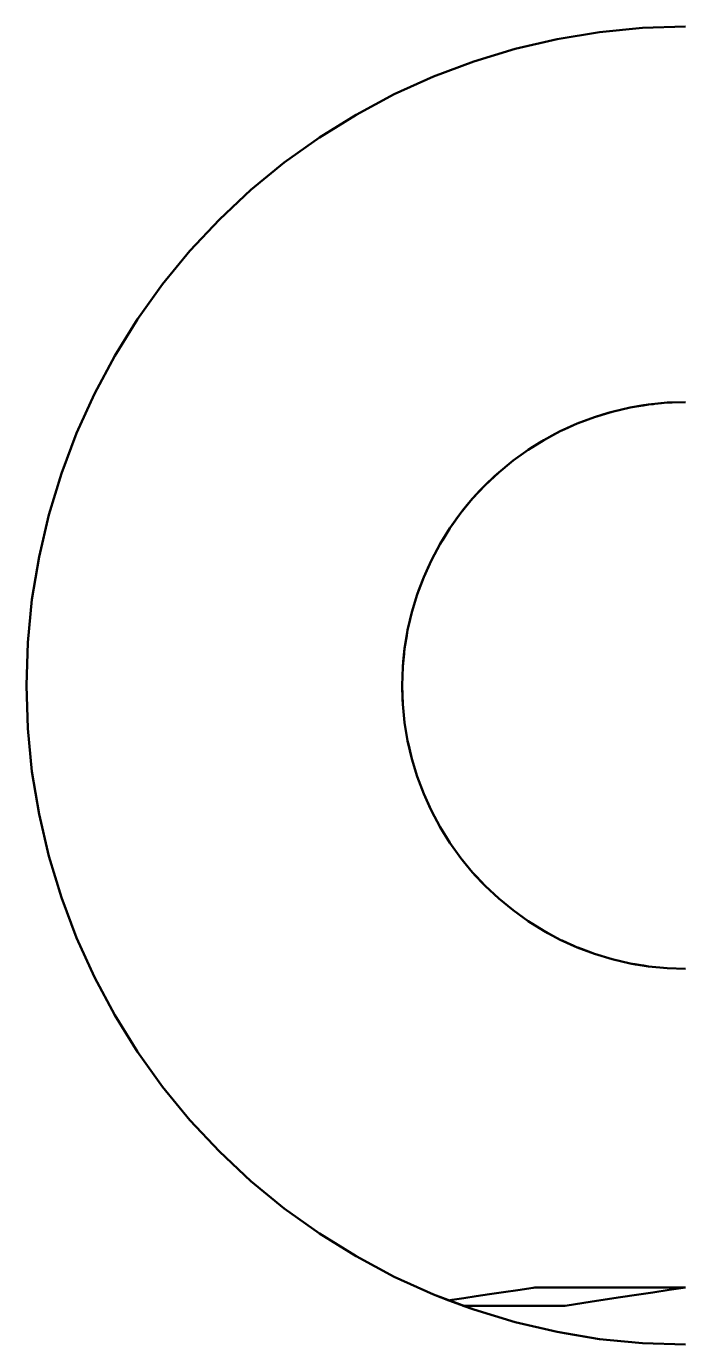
# Model space of a CAD drawing. Header units: millimetres. Extents: x 0 to 420, y 0 to 297.
# Drawn here: x 203.2 to 213.2, y 196.59 to 216.59 of the extents above; entities that cross this region are included whole.
import ezdxf

# ---------------------------------------------------------------- set-up
doc = ezdxf.new("R2010")
doc.units = ezdxf.units.MM
doc.linetypes.add('DASHED', pattern=[1.524, 1.27, -0.254])
doc.layers.add('OCULTA', color=8, linetype='DASHED', lineweight=25)
doc.layers.add('VISIBLE', color=7, linetype='CONTINUOUS', lineweight=50)

msp = doc.modelspace()

# ---------------------------------------------------------------- linework, layer by layer
at = {"layer": 'OCULTA'}
for p, q in [((211.248, 216.401), (210.611, 216.252)), ((211.248, 216.401), (210.611, 216.252)), ((211.894, 216.507), (211.248, 216.401)), ((211.894, 216.507), (211.248, 216.401)), ((212.545, 216.572), (211.894, 216.507)), ((212.545, 216.572), (211.894, 216.507)), ((213.199, 216.593), (212.545, 216.572)), ((213.199, 216.593), (212.545, 216.572)), ((210.611, 216.252), (209.984, 216.062)), ((210.611, 216.252), (209.984, 216.062)), ((209.984, 216.062), (209.372, 215.832)), ((209.984, 216.062), (209.372, 215.832)), ((209.372, 215.832), (208.776, 215.562)), ((209.372, 215.832), (208.776, 215.562)), ((208.776, 215.562), (208.199, 215.253)), ((208.776, 215.562), (208.199, 215.253)), ((208.199, 215.253), (207.643, 214.908)), ((208.199, 215.253), (207.643, 214.908)), ((207.643, 214.908), (207.111, 214.526)), ((207.643, 214.908), (207.111, 214.526)), ((207.111, 214.526), (206.605, 214.111)), ((207.111, 214.526), (206.605, 214.111)), ((206.128, 213.664), (206.605, 214.111)), ((206.128, 213.664), (206.605, 214.111)), ((206.128, 213.664), (205.68, 213.186)), ((206.128, 213.664), (205.68, 213.186)), ((205.68, 213.186), (205.265, 212.681)), ((205.68, 213.186), (205.265, 212.681)), ((204.884, 212.149), (205.265, 212.681)), ((204.884, 212.149), (205.265, 212.681)), ((204.884, 212.149), (204.539, 211.593)), ((204.884, 212.149), (204.539, 211.593)), ((204.539, 211.593), (204.23, 211.016)), ((204.539, 211.593), (204.23, 211.016)), ((203.96, 210.42), (204.23, 211.016)), ((203.96, 210.42), (204.23, 211.016)), ((212.36, 210.81), (212.086, 210.746)), ((212.36, 210.81), (212.086, 210.746)), ((212.36, 210.81), (212.086, 210.746)), ((212.36, 210.81), (212.086, 210.746)), ((212.638, 210.856), (212.36, 210.81)), ((212.638, 210.856), (212.36, 210.81)), ((212.433, 210.822), (212.36, 210.81)), ((212.638, 210.856), (212.433, 210.822)), ((212.638, 210.856), (212.553, 210.842)), ((212.918, 210.884), (212.638, 210.856)), ((212.918, 210.884), (212.638, 210.856)), ((212.832, 210.875), (212.638, 210.856)), ((212.918, 210.884), (212.712, 210.863)), ((212.918, 210.884), (212.832, 210.875)), ((213.199, 210.893), (212.918, 210.884)), ((213.199, 210.893), (212.918, 210.884)), ((213.199, 210.893), (212.918, 210.884)), ((212.992, 210.886), (212.918, 210.884)), ((213.199, 210.893), (212.992, 210.886)), ((211.817, 210.665), (211.553, 210.566)), ((211.817, 210.665), (211.553, 210.566)), ((211.737, 210.635), (211.553, 210.566)), ((211.817, 210.665), (211.623, 210.592)), ((211.817, 210.665), (211.737, 210.635)), ((212.086, 210.746), (211.817, 210.665)), ((212.086, 210.746), (211.817, 210.665)), ((212.004, 210.722), (211.817, 210.665)), ((211.952, 210.706), (211.817, 210.665)), ((212.086, 210.746), (211.952, 210.706)), ((212.086, 210.746), (212.004, 210.722)), ((203.96, 210.42), (203.73, 209.807)), ((203.96, 210.42), (203.73, 209.807)), ((211.297, 210.449), (211.049, 210.317)), ((211.297, 210.449), (211.049, 210.317)), ((211.297, 210.449), (211.114, 210.352)), ((211.297, 210.449), (211.222, 210.409)), ((211.553, 210.566), (211.297, 210.449)), ((211.553, 210.566), (211.297, 210.449)), ((211.304, 210.453), (211.297, 210.449)), ((211.553, 210.566), (211.304, 210.453)), ((211.553, 210.566), (211.365, 210.48)), ((211.553, 210.566), (211.623, 210.592)), ((210.81, 210.168), (211.049, 210.317)), ((210.81, 210.168), (211.049, 210.317)), ((210.81, 210.168), (210.976, 210.272)), ((210.81, 210.168), (210.873, 210.207)), ((211.049, 210.317), (210.873, 210.207)), ((211.049, 210.317), (210.976, 210.272)), ((210.581, 210.004), (210.364, 209.826)), ((210.581, 210.004), (210.364, 209.826)), ((210.581, 210.004), (210.364, 209.826)), ((210.515, 209.95), (210.581, 210.004)), ((210.81, 210.168), (210.581, 210.004)), ((210.81, 210.168), (210.581, 210.004)), ((210.81, 210.168), (210.581, 210.004)), ((210.81, 210.168), (210.581, 210.004)), ((203.54, 209.181), (203.73, 209.807)), ((203.54, 209.181), (203.73, 209.807)), ((210.364, 209.826), (210.158, 209.633)), ((210.364, 209.826), (210.158, 209.633)), ((210.364, 209.826), (210.212, 209.684)), ((210.364, 209.826), (210.301, 209.768)), ((210.515, 209.95), (210.364, 209.826)), ((210.158, 209.633), (209.966, 209.428)), ((210.158, 209.633), (209.966, 209.428)), ((210.084, 209.554), (210.158, 209.633)), ((210.212, 209.684), (210.158, 209.633)), ((209.787, 209.211), (209.966, 209.428)), ((209.787, 209.211), (209.966, 209.428)), ((209.834, 209.268), (209.966, 209.428)), ((209.912, 209.362), (209.966, 209.428)), ((210.084, 209.554), (209.966, 209.428)), ((209.624, 208.982), (209.787, 209.211)), ((209.624, 208.982), (209.787, 209.211)), ((209.787, 209.211), (209.666, 209.042)), ((209.738, 209.142), (209.787, 209.211)), ((209.912, 209.362), (209.787, 209.211)), ((209.834, 209.268), (209.787, 209.211)), ((203.391, 208.544), (203.54, 209.181)), ((203.391, 208.544), (203.54, 209.181)), ((209.624, 208.982), (209.475, 208.743)), ((209.475, 208.743), (209.624, 208.982)), ((209.624, 208.982), (209.475, 208.743)), ((209.624, 208.982), (209.514, 208.805)), ((209.342, 208.495), (209.475, 208.743)), ((209.342, 208.495), (209.475, 208.743)), ((209.342, 208.495), (209.434, 208.665)), ((209.434, 208.665), (209.475, 208.743)), ((209.435, 208.668), (209.475, 208.743)), ((203.284, 207.898), (203.391, 208.544)), ((203.284, 207.898), (203.391, 208.544)), ((209.342, 208.495), (209.226, 208.238)), ((209.342, 208.495), (209.226, 208.238)), ((209.342, 208.495), (209.226, 208.238)), ((209.307, 208.418), (209.342, 208.495)), ((209.127, 207.975), (209.226, 208.238)), ((209.127, 207.975), (209.226, 208.238)), ((209.127, 207.975), (209.226, 208.238)), ((209.153, 208.044), (209.226, 208.238)), ((209.127, 207.975), (209.153, 208.044)), ((203.22, 207.247), (203.284, 207.898)), ((203.22, 207.247), (203.284, 207.898)), ((209.045, 207.706), (209.127, 207.975)), ((209.045, 207.706), (209.127, 207.975)), ((209.067, 207.776), (209.127, 207.975)), ((209.045, 207.706), (208.981, 207.432)), ((209.045, 207.706), (208.981, 207.432)), ((209.045, 207.706), (208.981, 207.432)), ((209.045, 207.706), (208.981, 207.432)), ((209.045, 207.706), (209.067, 207.776)), ((208.936, 207.154), (208.981, 207.432)), ((208.936, 207.154), (208.981, 207.432)), ((208.981, 207.432), (208.947, 207.226)), ((208.981, 207.432), (208.968, 207.349)), ((203.199, 206.593), (203.22, 207.247)), ((203.199, 206.593), (203.22, 207.247)), ((208.936, 207.154), (208.968, 207.349)), ((208.936, 207.154), (208.947, 207.226)), ((208.908, 206.874), (208.936, 207.154)), ((208.908, 206.874), (208.936, 207.154)), ((208.899, 206.593), (208.908, 206.874)), ((208.899, 206.593), (208.908, 206.874)), ((208.899, 206.593), (208.908, 206.874)), ((203.22, 205.939), (203.199, 206.593)), ((203.22, 205.939), (203.199, 206.593)), ((208.908, 206.312), (208.899, 206.593)), ((208.908, 206.312), (208.899, 206.593)), ((208.906, 206.384), (208.899, 206.593)), ((208.908, 206.312), (208.899, 206.593)), ((208.936, 206.032), (208.908, 206.312)), ((208.936, 206.032), (208.908, 206.312)), ((208.936, 206.032), (208.908, 206.312)), ((208.981, 205.754), (208.936, 206.032)), ((208.981, 205.754), (208.936, 206.032)), ((208.936, 206.032), (208.981, 205.754)), ((208.981, 205.754), (208.936, 206.032)), ((203.284, 205.288), (203.22, 205.939)), ((203.284, 205.288), (203.22, 205.939)), ((209.045, 205.48), (208.981, 205.754)), ((209.045, 205.48), (208.981, 205.754)), ((209.045, 205.48), (208.981, 205.754)), ((209.127, 205.211), (209.045, 205.48)), ((209.127, 205.211), (209.045, 205.48)), ((209.045, 205.48), (209.127, 205.211)), ((209.127, 205.211), (209.045, 205.48)), ((203.391, 204.642), (203.284, 205.288)), ((203.391, 204.642), (203.284, 205.288)), ((209.226, 204.947), (209.127, 205.211)), ((209.226, 204.947), (209.127, 205.211)), ((209.226, 204.947), (209.127, 205.211)), ((209.226, 204.947), (209.127, 205.211)), ((209.342, 204.691), (209.226, 204.947)), ((209.342, 204.691), (209.226, 204.947)), ((209.307, 204.768), (209.226, 204.947)), ((209.342, 204.691), (209.226, 204.947)), ((203.54, 204.005), (203.391, 204.642)), ((203.54, 204.005), (203.391, 204.642)), ((209.475, 204.443), (209.342, 204.691)), ((209.475, 204.443), (209.342, 204.691)), ((209.475, 204.443), (209.342, 204.691)), ((209.475, 204.443), (209.342, 204.691)), ((209.624, 204.204), (209.475, 204.443)), ((209.624, 204.204), (209.475, 204.443)), ((209.624, 204.204), (209.475, 204.443)), ((209.624, 204.204), (209.475, 204.443)), ((209.787, 203.975), (209.624, 204.204)), ((209.787, 203.975), (209.624, 204.204)), ((209.624, 204.204), (209.787, 203.975)), ((209.787, 203.975), (209.624, 204.204)), ((203.73, 203.379), (203.54, 204.005)), ((203.73, 203.379), (203.54, 204.005)), ((209.966, 203.758), (209.787, 203.975)), ((209.899, 203.839), (209.787, 203.975)), ((209.966, 203.758), (209.787, 203.975)), ((209.966, 203.758), (209.899, 203.839)), ((210.158, 203.552), (209.966, 203.758)), ((210.158, 203.552), (209.966, 203.758)), ((210.364, 203.36), (210.158, 203.552)), ((210.364, 203.36), (210.158, 203.552)), ((210.158, 203.552), (210.364, 203.36)), ((210.364, 203.36), (210.158, 203.552)), ((203.96, 202.766), (203.73, 203.379)), ((203.96, 202.766), (203.73, 203.379)), ((210.581, 203.182), (210.364, 203.36)), ((210.581, 203.182), (210.364, 203.36)), ((210.581, 203.182), (210.364, 203.36)), ((210.581, 203.182), (210.364, 203.36)), ((210.81, 203.018), (210.581, 203.182)), ((210.81, 203.018), (210.581, 203.182)), ((210.753, 203.058), (210.581, 203.182)), ((210.81, 203.018), (210.581, 203.182)), ((211.049, 202.869), (210.81, 203.018)), ((210.989, 202.906), (210.81, 203.018)), ((211.049, 202.869), (210.81, 203.018)), ((211.049, 202.869), (210.989, 202.906)), ((211.297, 202.736), (211.049, 202.869)), ((211.12, 202.831), (211.049, 202.869)), ((211.297, 202.736), (211.049, 202.869)), ((211.297, 202.736), (211.049, 202.869)), ((211.297, 202.736), (211.12, 202.831)), ((204.23, 202.17), (203.96, 202.766)), ((204.23, 202.17), (203.96, 202.766)), ((211.553, 202.62), (211.297, 202.736)), ((211.553, 202.62), (211.297, 202.736)), ((211.297, 202.736), (211.325, 202.724)), ((211.553, 202.62), (211.297, 202.736)), ((211.817, 202.521), (211.553, 202.62)), ((211.751, 202.546), (211.553, 202.62)), ((211.817, 202.521), (211.553, 202.62)), ((211.817, 202.521), (211.751, 202.546)), ((212.086, 202.439), (211.817, 202.521)), ((212.086, 202.439), (211.817, 202.521)), ((212.086, 202.439), (211.817, 202.521)), ((212.086, 202.439), (211.817, 202.521)), ((212.36, 202.376), (212.086, 202.439)), ((212.36, 202.376), (212.086, 202.439)), ((212.36, 202.376), (212.086, 202.439)), ((212.36, 202.376), (212.086, 202.439)), ((212.638, 202.33), (212.36, 202.376)), ((212.569, 202.341), (212.36, 202.376)), ((212.638, 202.33), (212.36, 202.376)), ((212.638, 202.33), (212.569, 202.341)), ((212.918, 202.302), (212.638, 202.33)), ((212.918, 202.302), (212.638, 202.33)), ((212.918, 202.302), (212.638, 202.33)), ((212.918, 202.302), (212.638, 202.33)), ((213.199, 202.293), (212.918, 202.302)), ((213.199, 202.293), (212.918, 202.302)), ((213.199, 202.293), (212.918, 202.302)), ((213.199, 202.293), (212.918, 202.302)), ((204.539, 201.593), (204.23, 202.17)), ((204.539, 201.593), (204.23, 202.17)), ((204.884, 201.037), (204.539, 201.593)), ((204.884, 201.037), (204.539, 201.593)), ((205.265, 200.505), (204.884, 201.037)), ((205.265, 200.505), (204.884, 201.037)), ((205.68, 199.999), (205.265, 200.505)), ((205.68, 199.999), (205.265, 200.505)), ((206.128, 199.522), (205.68, 199.999)), ((206.128, 199.522), (205.68, 199.999)), ((206.605, 199.075), (206.128, 199.522)), ((206.605, 199.075), (206.128, 199.522)), ((207.111, 198.659), (206.605, 199.075)), ((207.111, 198.659), (206.605, 199.075)), ((207.643, 198.278), (207.111, 198.659)), ((207.643, 198.278), (207.111, 198.659)), ((208.199, 197.933), (207.643, 198.278)), ((208.199, 197.933), (207.643, 198.278)), ((208.776, 197.624), (208.199, 197.933)), ((208.776, 197.624), (208.199, 197.933)), ((209.372, 197.354), (208.776, 197.624)), ((209.372, 197.354), (208.776, 197.624)), ((209.823, 197.184), (209.372, 197.354)), ((209.984, 197.124), (209.372, 197.354)), ((209.984, 197.124), (209.829, 197.182)), ((210.611, 196.934), (209.984, 197.124)), ((210.611, 196.934), (209.984, 197.124)), ((210.866, 196.874), (210.611, 196.934)), ((211.248, 196.785), (210.866, 196.874)), ((211.894, 196.678), (211.248, 196.785)), ((211.894, 196.678), (211.248, 196.785)), ((212.545, 196.614), (211.894, 196.678)), ((212.545, 196.614), (211.894, 196.678)), ((213.199, 196.593), (212.545, 196.614)), ((213.199, 196.593), (212.545, 196.614))]:
    msp.add_line(p, q, dxfattribs=at)
at = {"layer": 'VISIBLE'}
for p, q in [((211.248, 216.401), (210.611, 216.252)), ((211.248, 216.401), (210.611, 216.252)), ((211.894, 216.507), (211.248, 216.401)), ((211.894, 216.507), (211.248, 216.401)), ((212.545, 216.572), (211.894, 216.507)), ((212.545, 216.572), (211.894, 216.507)), ((213.199, 216.593), (212.545, 216.572)), ((213.199, 216.593), (212.545, 216.572)), ((210.611, 216.252), (209.984, 216.062)), ((210.611, 216.252), (209.984, 216.062)), ((209.984, 216.062), (209.372, 215.832)), ((209.984, 216.062), (209.372, 215.832)), ((209.372, 215.832), (208.776, 215.562)), ((209.372, 215.832), (208.776, 215.562)), ((208.776, 215.562), (208.199, 215.253)), ((208.776, 215.562), (208.199, 215.253)), ((208.199, 215.253), (207.643, 214.908)), ((208.199, 215.253), (207.643, 214.908)), ((207.643, 214.908), (207.111, 214.526)), ((207.643, 214.908), (207.111, 214.526)), ((207.111, 214.526), (206.605, 214.111)), ((207.111, 214.526), (206.605, 214.111)), ((206.128, 213.664), (206.605, 214.111)), ((206.128, 213.664), (206.605, 214.111)), ((206.128, 213.664), (205.68, 213.186)), ((206.128, 213.664), (205.68, 213.186)), ((205.68, 213.186), (205.265, 212.681)), ((205.68, 213.186), (205.265, 212.681)), ((204.884, 212.149), (205.265, 212.681)), ((204.884, 212.149), (205.265, 212.681)), ((204.884, 212.149), (204.539, 211.593)), ((204.884, 212.149), (204.539, 211.593)), ((204.539, 211.593), (204.23, 211.016)), ((204.539, 211.593), (204.23, 211.016)), ((203.96, 210.42), (204.23, 211.016)), ((203.96, 210.42), (204.23, 211.016)), ((212.36, 210.81), (212.086, 210.746)), ((212.36, 210.81), (212.086, 210.746)), ((212.36, 210.81), (212.086, 210.746)), ((212.36, 210.81), (212.086, 210.746)), ((212.36, 210.81), (212.086, 210.746)), ((212.638, 210.856), (212.36, 210.81)), ((212.638, 210.856), (212.36, 210.81)), ((212.638, 210.856), (212.36, 210.81)), ((212.564, 210.844), (212.36, 210.81)), ((212.553, 210.842), (212.36, 210.81)), ((212.553, 210.842), (212.36, 210.81)), ((212.36, 210.81), (212.36, 210.81)), ((212.638, 210.856), (212.553, 210.842)), ((212.638, 210.856), (212.564, 210.844)), ((212.918, 210.884), (212.638, 210.856)), ((212.918, 210.884), (212.638, 210.856)), ((212.918, 210.884), (212.638, 210.856)), ((212.918, 210.884), (212.638, 210.856)), ((212.832, 210.875), (212.638, 210.856)), ((212.712, 210.863), (212.638, 210.856)), ((212.638, 210.856), (212.638, 210.856)), ((212.918, 210.884), (212.832, 210.875)), ((213.199, 210.893), (212.918, 210.884)), ((213.199, 210.893), (212.918, 210.884)), ((213.199, 210.893), (212.918, 210.884)), ((213.199, 210.893), (212.918, 210.884)), ((212.995, 210.886), (212.918, 210.884)), ((212.918, 210.884), (212.918, 210.884)), ((213.199, 210.893), (212.995, 210.886)), ((213.199, 210.893), (213.199, 210.893)), ((211.817, 210.665), (211.553, 210.566)), ((211.817, 210.665), (211.553, 210.566)), ((211.817, 210.665), (211.553, 210.566)), ((211.817, 210.665), (211.553, 210.566)), ((211.817, 210.665), (211.626, 210.593)), ((212.086, 210.746), (211.817, 210.665)), ((212.086, 210.746), (211.817, 210.665)), ((212.086, 210.746), (211.817, 210.665)), ((212.026, 210.728), (211.817, 210.665)), ((212.026, 210.728), (211.817, 210.665)), ((211.817, 210.665), (211.817, 210.665)), ((212.086, 210.746), (212.026, 210.728)), ((212.086, 210.746), (212.026, 210.728)), ((212.086, 210.746), (212.086, 210.746)), ((203.96, 210.42), (203.73, 209.807)), ((203.96, 210.42), (203.73, 209.807)), ((211.297, 210.449), (211.049, 210.317)), ((211.297, 210.449), (211.049, 210.317)), ((211.297, 210.449), (211.049, 210.317)), ((211.297, 210.449), (211.049, 210.317)), ((211.222, 210.409), (211.049, 210.317)), ((211.222, 210.409), (211.049, 210.317)), ((211.297, 210.449), (211.222, 210.409)), ((211.553, 210.566), (211.297, 210.449)), ((211.553, 210.566), (211.297, 210.449)), ((211.553, 210.566), (211.297, 210.449)), ((211.553, 210.566), (211.297, 210.449)), ((211.365, 210.48), (211.297, 210.449)), ((211.365, 210.48), (211.297, 210.449)), ((211.297, 210.449), (211.297, 210.449)), ((211.553, 210.566), (211.365, 210.48)), ((211.626, 210.593), (211.553, 210.566)), ((211.553, 210.566), (211.553, 210.566)), ((210.81, 210.168), (211.049, 210.317)), ((210.81, 210.168), (211.049, 210.317)), ((210.81, 210.168), (210.986, 210.278)), ((210.81, 210.168), (210.882, 210.213)), ((210.873, 210.207), (210.81, 210.168)), ((210.875, 210.208), (210.873, 210.207)), ((210.882, 210.213), (210.875, 210.208)), ((211.049, 210.317), (210.882, 210.213)), ((210.974, 210.27), (210.882, 210.213)), ((210.986, 210.278), (210.974, 210.27)), ((211.049, 210.317), (210.986, 210.278)), ((211.049, 210.317), (210.986, 210.278)), ((211.114, 210.352), (211.049, 210.317)), ((211.049, 210.317), (211.049, 210.317)), ((210.581, 210.004), (210.364, 209.826)), ((210.581, 210.004), (210.364, 209.826)), ((210.581, 210.004), (210.364, 209.826)), ((210.581, 210.004), (210.364, 209.826)), ((210.524, 209.957), (210.581, 210.004)), ((210.81, 210.168), (210.581, 210.004)), ((210.81, 210.168), (210.581, 210.004)), ((210.81, 210.168), (210.581, 210.004)), ((210.773, 210.142), (210.581, 210.004)), ((210.773, 210.142), (210.581, 210.004)), ((210.581, 210.004), (210.581, 210.004)), ((210.81, 210.168), (210.773, 210.142)), ((210.81, 210.168), (210.773, 210.142)), ((210.81, 210.168), (210.81, 210.168)), ((203.54, 209.181), (203.73, 209.807)), ((203.54, 209.181), (203.73, 209.807)), ((210.364, 209.826), (210.158, 209.633)), ((210.364, 209.826), (210.158, 209.633)), ((210.364, 209.826), (210.158, 209.633)), ((210.364, 209.826), (210.158, 209.633)), ((210.364, 209.826), (210.301, 209.768)), ((210.364, 209.826), (210.524, 209.957)), ((210.364, 209.826), (210.364, 209.826)), ((210.158, 209.633), (209.966, 209.428)), ((210.158, 209.633), (209.966, 209.428)), ((210.158, 209.633), (209.966, 209.428)), ((210.158, 209.633), (209.966, 209.428)), ((210.158, 209.633), (209.966, 209.428)), ((210.084, 209.554), (210.158, 209.633)), ((210.158, 209.633), (210.301, 209.768)), ((210.301, 209.768), (210.158, 209.633)), ((210.158, 209.633), (210.158, 209.633)), ((209.787, 209.211), (209.966, 209.428)), ((209.787, 209.211), (209.966, 209.428)), ((209.787, 209.211), (209.966, 209.428)), ((209.841, 209.276), (209.966, 209.428)), ((209.966, 209.428), (209.912, 209.362)), ((210.084, 209.554), (209.966, 209.428)), ((209.966, 209.428), (209.966, 209.428)), ((209.624, 208.982), (209.787, 209.211)), ((209.787, 209.211), (209.624, 208.982)), ((209.624, 208.982), (209.787, 209.211)), ((209.744, 209.151), (209.787, 209.211)), ((209.787, 209.211), (209.744, 209.151)), ((209.841, 209.276), (209.787, 209.211)), ((209.834, 209.268), (209.787, 209.211)), ((209.787, 209.211), (209.787, 209.211)), ((209.866, 209.307), (209.834, 209.268)), ((209.912, 209.362), (209.866, 209.307)), ((203.391, 208.544), (203.54, 209.181)), ((203.391, 208.544), (203.54, 209.181)), ((209.624, 208.982), (209.744, 209.151)), ((209.624, 208.982), (209.738, 209.142)), ((209.624, 208.982), (209.666, 209.042)), ((209.666, 209.042), (209.624, 208.982)), ((209.703, 209.093), (209.666, 209.042)), ((209.744, 209.151), (209.703, 209.093)), ((209.624, 208.982), (209.475, 208.743)), ((209.624, 208.982), (209.475, 208.743)), ((209.624, 208.982), (209.475, 208.743)), ((209.624, 208.982), (209.475, 208.743)), ((209.514, 208.805), (209.475, 208.743)), ((209.514, 208.805), (209.475, 208.743)), ((209.624, 208.982), (209.514, 208.805)), ((209.624, 208.982), (209.624, 208.982)), ((209.342, 208.495), (209.475, 208.743)), ((209.342, 208.495), (209.475, 208.743)), ((209.342, 208.495), (209.475, 208.743)), ((209.342, 208.495), (209.435, 208.668)), ((209.435, 208.668), (209.342, 208.495)), ((209.342, 208.495), (209.434, 208.665)), ((209.434, 208.665), (209.475, 208.743)), ((209.475, 208.743), (209.435, 208.668)), ((209.475, 208.743), (209.475, 208.743)), ((203.284, 207.898), (203.391, 208.544)), ((203.284, 207.898), (203.391, 208.544)), ((209.342, 208.495), (209.226, 208.238)), ((209.342, 208.495), (209.226, 208.238)), ((209.342, 208.495), (209.226, 208.238)), ((209.342, 208.495), (209.226, 208.238)), ((209.342, 208.495), (209.226, 208.238)), ((209.307, 208.418), (209.226, 208.238)), ((209.342, 208.495), (209.342, 208.495)), ((209.127, 207.975), (209.226, 208.238)), ((209.127, 207.975), (209.226, 208.238)), ((209.127, 207.975), (209.226, 208.238)), ((209.226, 208.238), (209.153, 208.044)), ((209.157, 208.054), (209.226, 208.238)), ((209.226, 208.238), (209.226, 208.238)), ((209.127, 207.975), (209.157, 208.054)), ((209.153, 208.044), (209.127, 207.975)), ((203.22, 207.247), (203.284, 207.898)), ((203.22, 207.247), (203.284, 207.898)), ((209.045, 207.706), (209.127, 207.975)), ((209.045, 207.706), (209.127, 207.975)), ((209.045, 207.706), (209.127, 207.975)), ((209.045, 207.706), (209.127, 207.975)), ((209.045, 207.706), (209.127, 207.975)), ((209.127, 207.975), (209.045, 207.706)), ((209.127, 207.975), (209.127, 207.975)), ((209.045, 207.706), (208.981, 207.432)), ((209.045, 207.706), (208.981, 207.432)), ((209.045, 207.706), (208.981, 207.432)), ((209.045, 207.706), (208.981, 207.432)), ((209.045, 207.706), (209.001, 207.514)), ((209.045, 207.706), (209.045, 207.706)), ((208.936, 207.154), (208.981, 207.432)), ((208.936, 207.154), (208.981, 207.432)), ((208.949, 207.237), (208.981, 207.432)), ((208.981, 207.432), (208.968, 207.349)), ((208.981, 207.432), (208.97, 207.36)), ((208.981, 207.432), (209.001, 207.514)), ((208.981, 207.432), (208.981, 207.432)), ((203.199, 206.593), (203.22, 207.247)), ((203.199, 206.593), (203.22, 207.247)), ((208.936, 207.154), (208.97, 207.36)), ((208.968, 207.349), (208.936, 207.154)), ((208.936, 207.154), (208.949, 207.237)), ((208.908, 206.874), (208.936, 207.154)), ((208.908, 206.874), (208.936, 207.154)), ((208.908, 206.874), (208.936, 207.154)), ((208.908, 206.874), (208.936, 207.154)), ((208.908, 206.874), (208.929, 207.082)), ((208.916, 206.957), (208.936, 207.154)), ((208.927, 207.07), (208.916, 206.957)), ((208.929, 207.082), (208.927, 207.07)), ((208.929, 207.082), (208.936, 207.154)), ((208.936, 207.154), (208.929, 207.082)), ((208.936, 207.154), (208.936, 207.154)), ((208.899, 206.593), (208.908, 206.874)), ((208.899, 206.593), (208.908, 206.874)), ((208.899, 206.593), (208.908, 206.874)), ((208.899, 206.593), (208.908, 206.874)), ((208.899, 206.593), (208.908, 206.874)), ((208.908, 206.874), (208.899, 206.593)), ((208.916, 206.957), (208.908, 206.874)), ((208.916, 206.957), (208.908, 206.874)), ((208.908, 206.874), (208.908, 206.874)), ((203.22, 205.939), (203.199, 206.593)), ((203.22, 205.939), (203.199, 206.593)), ((208.908, 206.312), (208.899, 206.593)), ((208.908, 206.312), (208.899, 206.593)), ((208.899, 206.593), (208.908, 206.312)), ((208.908, 206.312), (208.899, 206.593)), ((208.899, 206.593), (208.899, 206.593)), ((208.899, 206.593), (208.906, 206.384)), ((208.906, 206.384), (208.908, 206.312)), ((208.906, 206.384), (208.908, 206.312)), ((208.936, 206.032), (208.908, 206.312)), ((208.936, 206.032), (208.908, 206.312)), ((208.936, 206.032), (208.908, 206.312)), ((208.936, 206.032), (208.908, 206.312)), ((208.936, 206.032), (208.908, 206.312)), ((208.908, 206.312), (208.908, 206.312)), ((208.908, 206.312), (208.936, 206.032)), ((208.981, 205.754), (208.936, 206.032)), ((208.981, 205.754), (208.936, 206.032)), ((208.981, 205.754), (208.936, 206.032)), ((208.981, 205.754), (208.936, 206.032)), ((208.936, 206.032), (208.936, 206.032)), ((208.936, 206.032), (208.981, 205.754)), ((203.284, 205.288), (203.22, 205.939)), ((203.284, 205.288), (203.22, 205.939)), ((209.045, 205.48), (208.981, 205.754)), ((208.998, 205.684), (208.981, 205.754)), ((209.045, 205.48), (208.981, 205.754)), ((209.045, 205.48), (208.981, 205.754)), ((209.045, 205.48), (208.981, 205.754)), ((208.981, 205.754), (208.981, 205.754)), ((208.981, 205.754), (209.045, 205.48)), ((209.045, 205.48), (208.998, 205.684)), ((209.127, 205.211), (209.045, 205.48)), ((209.127, 205.211), (209.045, 205.48)), ((209.127, 205.211), (209.045, 205.48)), ((209.127, 205.211), (209.045, 205.48)), ((209.045, 205.48), (209.045, 205.48)), ((209.045, 205.48), (209.127, 205.211)), ((203.391, 204.642), (203.284, 205.288)), ((203.391, 204.642), (203.284, 205.288)), ((209.226, 204.947), (209.127, 205.211)), ((209.226, 204.947), (209.127, 205.211)), ((209.127, 205.211), (209.226, 204.947)), ((209.226, 204.947), (209.127, 205.211)), ((209.127, 205.211), (209.127, 205.211)), ((209.127, 205.211), (209.226, 204.947)), ((209.342, 204.691), (209.226, 204.947)), ((209.307, 204.768), (209.226, 204.947)), ((209.342, 204.691), (209.226, 204.947)), ((209.342, 204.691), (209.226, 204.947)), ((209.226, 204.947), (209.226, 204.947)), ((209.226, 204.947), (209.307, 204.768)), ((203.54, 204.005), (203.391, 204.642)), ((203.54, 204.005), (203.391, 204.642)), ((209.342, 204.691), (209.307, 204.768)), ((209.342, 204.691), (209.307, 204.768)), ((209.307, 204.768), (209.342, 204.691)), ((209.475, 204.443), (209.342, 204.691)), ((209.475, 204.443), (209.342, 204.691)), ((209.342, 204.691), (209.475, 204.443)), ((209.475, 204.443), (209.342, 204.691)), ((209.342, 204.691), (209.342, 204.691)), ((209.342, 204.691), (209.475, 204.443)), ((209.624, 204.204), (209.475, 204.443)), ((209.624, 204.204), (209.475, 204.443)), ((209.624, 204.204), (209.475, 204.443)), ((209.624, 204.204), (209.475, 204.443)), ((209.475, 204.443), (209.475, 204.443)), ((209.475, 204.443), (209.624, 204.204)), ((209.787, 203.975), (209.624, 204.204)), ((209.787, 203.975), (209.624, 204.204)), ((209.787, 203.975), (209.624, 204.204)), ((209.787, 203.975), (209.624, 204.204)), ((209.624, 204.204), (209.624, 204.204)), ((209.624, 204.204), (209.787, 203.975)), ((203.73, 203.379), (203.54, 204.005)), ((203.73, 203.379), (203.54, 204.005)), ((209.966, 203.758), (209.787, 203.975)), ((209.832, 203.921), (209.787, 203.975)), ((209.899, 203.839), (209.787, 203.975)), ((209.966, 203.758), (209.787, 203.975)), ((209.966, 203.758), (209.787, 203.975)), ((209.787, 203.975), (209.787, 203.975)), ((209.787, 203.975), (209.832, 203.921)), ((209.966, 203.758), (209.832, 203.921)), ((209.832, 203.921), (209.966, 203.758)), ((209.899, 203.839), (209.966, 203.758)), ((210.158, 203.552), (209.966, 203.758)), ((210.014, 203.706), (209.966, 203.758)), ((210.022, 203.698), (209.966, 203.758)), ((210.158, 203.552), (209.966, 203.758)), ((210.11, 203.604), (209.966, 203.758)), ((210.158, 203.552), (209.966, 203.758)), ((209.966, 203.758), (209.966, 203.758)), ((209.966, 203.758), (210.022, 203.698)), ((210.158, 203.552), (210.014, 203.706)), ((210.158, 203.552), (210.022, 203.698)), ((210.022, 203.698), (210.085, 203.631)), ((210.085, 203.631), (210.11, 203.604)), ((210.158, 203.552), (210.11, 203.604)), ((210.11, 203.604), (210.158, 203.552)), ((210.364, 203.36), (210.158, 203.552)), ((210.364, 203.36), (210.158, 203.552)), ((210.364, 203.36), (210.158, 203.552)), ((210.364, 203.36), (210.158, 203.552)), ((210.158, 203.552), (210.158, 203.552)), ((210.158, 203.552), (210.364, 203.36)), ((203.96, 202.766), (203.73, 203.379)), ((203.96, 202.766), (203.73, 203.379)), ((210.581, 203.182), (210.364, 203.36)), ((210.581, 203.182), (210.364, 203.36)), ((210.364, 203.36), (210.581, 203.182)), ((210.581, 203.182), (210.364, 203.36)), ((210.364, 203.36), (210.364, 203.36)), ((210.364, 203.36), (210.581, 203.182)), ((210.81, 203.018), (210.581, 203.182)), ((210.81, 203.018), (210.581, 203.182)), ((210.81, 203.018), (210.581, 203.182)), ((210.81, 203.018), (210.581, 203.182)), ((210.581, 203.182), (210.581, 203.182)), ((210.581, 203.182), (210.753, 203.058)), ((210.81, 203.018), (210.753, 203.058)), ((210.753, 203.058), (210.81, 203.018)), ((211.049, 202.869), (210.81, 203.018)), ((211.049, 202.869), (210.81, 203.018)), ((211.049, 202.869), (210.81, 203.018)), ((210.98, 202.912), (210.81, 203.018)), ((211.049, 202.869), (210.81, 203.018)), ((210.81, 203.018), (210.81, 203.018)), ((210.81, 203.018), (210.98, 202.912)), ((211.049, 202.869), (210.98, 202.912)), ((210.98, 202.912), (211.049, 202.869)), ((211.297, 202.736), (211.049, 202.869)), ((211.11, 202.836), (211.049, 202.869)), ((211.297, 202.736), (211.049, 202.869)), ((211.297, 202.736), (211.049, 202.869)), ((211.049, 202.869), (211.049, 202.869)), ((211.049, 202.869), (211.11, 202.836)), ((211.297, 202.736), (211.11, 202.836)), ((211.11, 202.836), (211.297, 202.736)), ((204.23, 202.17), (203.96, 202.766)), ((204.23, 202.17), (203.96, 202.766)), ((211.553, 202.62), (211.297, 202.736)), ((211.553, 202.62), (211.297, 202.736)), ((211.297, 202.736), (211.495, 202.647)), ((211.553, 202.62), (211.297, 202.736)), ((211.297, 202.736), (211.297, 202.736)), ((211.297, 202.736), (211.495, 202.647)), ((211.553, 202.62), (211.325, 202.724)), ((211.553, 202.62), (211.495, 202.647)), ((211.495, 202.647), (211.553, 202.62)), ((211.817, 202.521), (211.553, 202.62)), ((211.619, 202.596), (211.553, 202.62)), ((211.565, 202.616), (211.553, 202.62)), ((211.741, 202.55), (211.553, 202.62)), ((211.817, 202.521), (211.553, 202.62)), ((211.553, 202.62), (211.553, 202.62)), ((211.553, 202.62), (211.565, 202.616)), ((211.817, 202.521), (211.565, 202.616)), ((211.565, 202.616), (211.736, 202.551)), ((211.817, 202.521), (211.619, 202.596)), ((211.736, 202.551), (211.741, 202.55)), ((211.817, 202.521), (211.741, 202.55)), ((211.741, 202.55), (211.817, 202.521)), ((212.086, 202.439), (211.817, 202.521)), ((212.086, 202.439), (211.817, 202.521)), ((212.086, 202.439), (211.817, 202.521)), ((212.086, 202.439), (211.817, 202.521)), ((211.817, 202.521), (211.817, 202.521)), ((211.817, 202.521), (212.086, 202.439)), ((212.36, 202.376), (212.086, 202.439)), ((212.36, 202.376), (212.086, 202.439)), ((212.36, 202.376), (212.086, 202.439)), ((212.36, 202.376), (212.086, 202.439)), ((212.086, 202.439), (212.086, 202.439)), ((212.086, 202.439), (212.36, 202.376)), ((212.638, 202.33), (212.36, 202.376)), ((212.429, 202.364), (212.36, 202.376)), ((212.44, 202.362), (212.36, 202.376)), ((212.558, 202.343), (212.36, 202.376)), ((212.638, 202.33), (212.36, 202.376)), ((212.36, 202.376), (212.36, 202.376)), ((212.36, 202.376), (212.44, 202.362)), ((212.638, 202.33), (212.429, 202.364)), ((212.638, 202.33), (212.44, 202.362)), ((212.44, 202.362), (212.638, 202.33)), ((212.638, 202.33), (212.558, 202.343)), ((212.918, 202.302), (212.638, 202.33)), ((212.918, 202.302), (212.638, 202.33)), ((212.918, 202.302), (212.638, 202.33)), ((212.918, 202.302), (212.638, 202.33)), ((212.638, 202.33), (212.638, 202.33)), ((212.638, 202.33), (212.918, 202.302)), ((213.199, 202.293), (212.918, 202.302)), ((213.199, 202.293), (212.918, 202.302)), ((213.199, 202.293), (212.918, 202.302)), ((213.199, 202.293), (212.918, 202.302)), ((212.918, 202.302), (212.918, 202.302)), ((212.918, 202.302), (213.199, 202.293)), ((213.199, 202.293), (213.199, 202.293)), ((204.539, 201.593), (204.23, 202.17)), ((204.539, 201.593), (204.23, 202.17)), ((204.884, 201.037), (204.539, 201.593)), ((204.884, 201.037), (204.539, 201.593)), ((205.265, 200.505), (204.884, 201.037)), ((205.265, 200.505), (204.884, 201.037)), ((205.68, 199.999), (205.265, 200.505)), ((205.68, 199.999), (205.265, 200.505)), ((206.128, 199.522), (205.68, 199.999)), ((206.128, 199.522), (205.68, 199.999)), ((206.605, 199.075), (206.128, 199.522)), ((206.605, 199.075), (206.128, 199.522)), ((207.111, 198.659), (206.605, 199.075)), ((207.111, 198.659), (206.605, 199.075)), ((207.643, 198.278), (207.111, 198.659)), ((207.643, 198.278), (207.111, 198.659)), ((208.199, 197.933), (207.643, 198.278)), ((208.199, 197.933), (207.643, 198.278)), ((208.776, 197.624), (208.199, 197.933)), ((208.776, 197.624), (208.199, 197.933)), ((209.372, 197.354), (208.776, 197.624)), ((209.372, 197.354), (208.776, 197.624)), ((210.656, 197.421), (210.435, 197.389)), ((210.886, 197.456), (210.656, 197.421)), ((210.912, 197.46), (210.886, 197.456)), ((211.121, 197.46), (210.912, 197.46)), ((211.362, 197.46), (211.121, 197.46)), ((211.608, 197.46), (211.362, 197.46)), ((211.857, 197.46), (211.608, 197.46)), ((212.109, 197.46), (211.857, 197.46)), ((212.361, 197.46), (212.109, 197.46)), ((212.613, 197.46), (212.361, 197.46)), ((213.199, 197.46), (212.613, 197.46)), ((212.948, 197.422), (212.7, 197.384)), ((213.199, 197.46), (212.948, 197.422)), ((209.984, 197.124), (209.372, 197.354)), ((209.608, 197.265), (209.372, 197.354)), ((209.659, 197.273), (209.608, 197.265)), ((209.829, 197.182), (209.608, 197.265)), ((209.835, 197.299), (209.659, 197.273)), ((210.023, 197.327), (209.835, 197.299)), ((210.224, 197.357), (210.023, 197.327)), ((210.435, 197.389), (210.224, 197.357)), ((211.53, 197.208), (211.371, 197.184)), ((211.75, 197.241), (211.53, 197.208)), ((211.978, 197.276), (211.75, 197.241)), ((212.213, 197.311), (211.978, 197.276)), ((212.454, 197.347), (212.213, 197.311)), ((212.7, 197.384), (212.454, 197.347)), ((209.984, 197.124), (209.823, 197.184)), ((209.829, 197.184), (209.823, 197.184)), ((210.015, 197.184), (209.829, 197.184)), ((210.611, 196.934), (209.984, 197.124)), ((210.611, 196.934), (209.984, 197.124)), ((210.213, 197.184), (210.015, 197.184)), ((210.421, 197.184), (210.213, 197.184)), ((210.639, 197.184), (210.421, 197.184)), ((210.694, 197.184), (210.639, 197.184)), ((211.371, 197.184), (210.694, 197.184)), ((211.248, 196.785), (210.611, 196.934)), ((211.248, 196.785), (210.611, 196.934)), ((211.248, 196.785), (210.611, 196.934)), ((211.894, 196.678), (211.248, 196.785)), ((211.391, 196.762), (211.248, 196.785)), ((211.894, 196.678), (211.391, 196.762)), ((212.545, 196.614), (211.894, 196.678)), ((211.997, 196.668), (211.894, 196.678)), ((212.545, 196.614), (211.997, 196.668)), ((213.199, 196.593), (212.545, 196.614)), ((213.199, 196.593), (212.545, 196.614))]:
    msp.add_line(p, q, dxfattribs=at)

doc.saveas('drawing.dxf')
